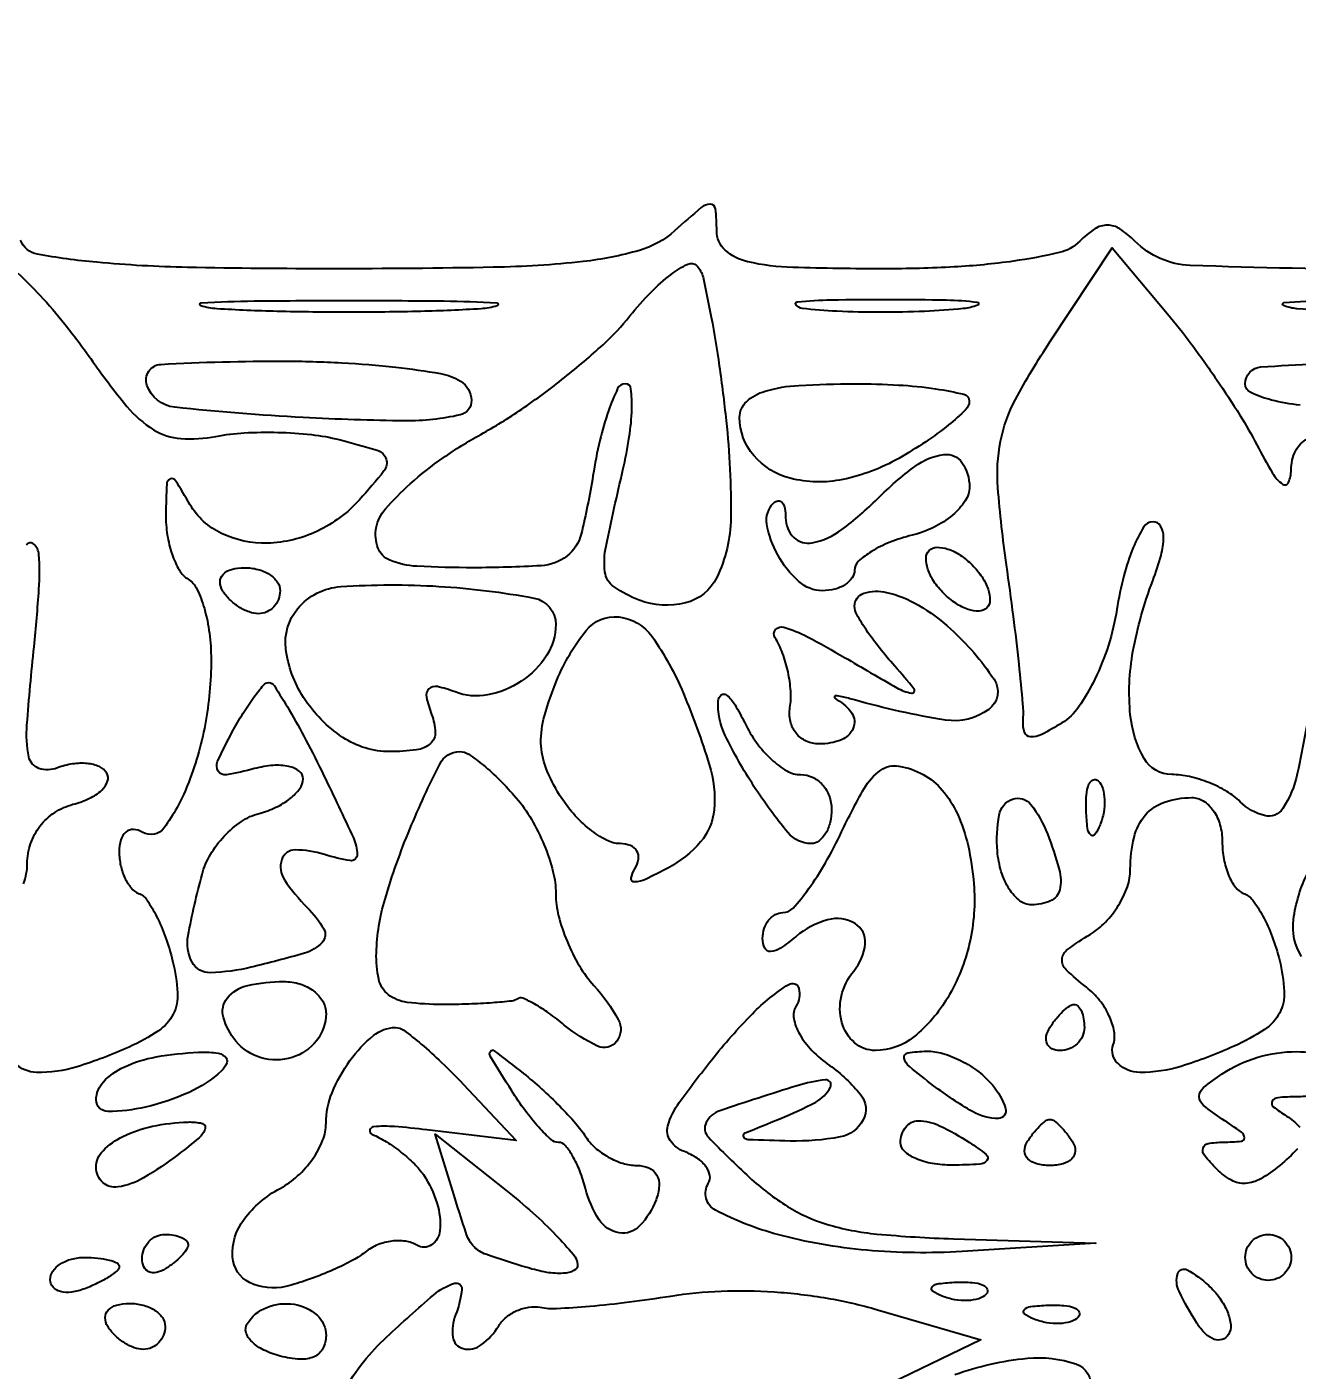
# Model space of a CAD drawing. Header units: inches. Extents: x -279 to 561, y -345 to 342.
# Drawn here: x -207.4597 to -207.0547, y -299.5377 to -299.1096 of the extents above; entities that cross this region are included whole.
import ezdxf

# ---------------------------------------------------------------- set-up
doc = ezdxf.new("R2010")
doc.units = ezdxf.units.IN
doc.header["$LTSCALE"] = 0.5
doc.header["$MEASUREMENT"] = 0
doc.layers.add('S-DIM', color=7, linetype='Continuous')
doc.styles.get("Standard").update_dxf_attribs({"font": 'arial.ttf'})
doc.dimstyles.get("Standard").update_dxf_attribs({"dimtxt": 0.18, "dimasz": 0.18, "dimexe": 0.18, "dimexo": 0.0625, "dimgap": 0.09, "dimtad": 0, "dimtih": 1, "dimtoh": 1, "dimzin": 0, "dimdsep": 46, "dimtxsty": 'Standard', "dimcen": 0.09, "dimadec": 0, "dimazin": 0, "dimtfac": 1, "dimtofl": 0, "dimtmove": 0, "dimatfit": 3, "dimfxl": 1, "dimtolj": 1, "dimtzin": 0, "dimarcsym": 0})

# ---------------------------------------------------------------- blocks, each defined once
blk = doc.blocks.new('*D1071')
at = {"color": 0, "linetype": 'ByBlock', "lineweight": -2, "transparency": 16777216}
for p, q in [((558.65223, 342.27878), (558.65223, 342.47294)), ((560.65223, 342.27878), (560.65223, 342.47294)), ((558.83223, 342.29294), (559.17223, 342.29294)), ((560.47223, 342.29294), (560.13223, 342.29294))]:
    blk.add_line(p, q, dxfattribs=at)
at = {"color": 0, "linetype": 'ByBlock', "transparency": 16777216}
for points in [[(558.83223, 342.32294), (558.83223, 342.26294), (558.65223, 342.29294)], [(560.47223, 342.32294), (560.47223, 342.26294), (560.65223, 342.29294)]]:
    blk.add_solid(points, dxfattribs=at)
at = {"layer": 'Defpoints', "color": 0, "linetype": 'ByBlock', "transparency": 16777216}
for p in [(560.65223, 342.29294), (558.65223, 342.21628), (560.65223, 342.21628)]:
    blk.add_point(p, dxfattribs=at)
at = {"layer": 'Defpoints', "color": 0, "ltscale": 0.5, "transparency": 16777216}
for p in [(-209.5, -305.36), (-209.5, -305.81), (-209.5, -305.81)]:
    blk.add_point(p, dxfattribs=at)
at = {"layer": 'S-DIM', "color": 0, "lineweight": -2, "ltscale": 0.5, "transparency": 16777216}
for p, q in [((-209.5, -305.18), (-209.5, -305)), ((-209.5625, -305.36), (-209.68, -305.36)), ((-209.5625, -305.81), (-209.68, -305.81)), ((-209.5, -305.99), (-209.5, -306.17))]:
    blk.add_line(p, q, dxfattribs=at)
at = {"layer": 'S-DIM', "color": 0, "ltscale": 0.5, "transparency": 16777216}
for points in [[(-209.53, -305.18), (-209.47, -305.18), (-209.5, -305.36)], [(-209.53, -305.99), (-209.47, -305.99), (-209.5, -305.81)]]:
    blk.add_solid(points, dxfattribs=at)
at = {"color": 0, "linetype": 'ByBlock', "transparency": 16777216, "insert": (559.65223, 342.29294), "char_height": 0.18, "attachment_point": 5}
blk.add_mtext('\\A1;2.0000', dxfattribs=at)
at = {"layer": 'S-DIM', "color": 0, "ltscale": 0.5, "transparency": 16777216, "insert": (-209.5, -305.585), "char_height": 0.18, "attachment_point": 5}
blk.add_mtext('\\A1;0.45', dxfattribs=at)

msp = doc.modelspace()

# ---------------------------------------------------------------- linework, layer by layer
for points in [[(-205.72684, -301.74723, -0.00001), (-206.54741, -301.74907, -0.000412), (-207.55736, -301.75049, -0.000144), (-209.00903, -301.75091), (-212.29486, -301.75091)], [(-212.24724, -301.73259), (-208.98522, -301.73443, -0.000146), (-207.54475, -301.73566, -0.000415), (-206.54191, -301.73765, -0.00001), (-205.72683, -301.73995, -0.41338)], [(-207.02372, -299.1869, -0.009181), (-207.08878, -299.18562, -0.189036), (-207.1064, -299.17792, 0.049631), (-207.11119, -299.17401, 0.147822), (-207.1152, -299.17279, 0.147822), (-207.1192, -299.17401, 0.049631), (-207.12399, -299.17792, -0.140155), (-207.13053, -299.18155, -0.022042), (-207.14515, -299.18428, -0.02163), (-207.16402, -299.18612, -0.013437), (-207.18626, -299.18671, -0.007263), (-207.21544, -299.18629, -0.048511), (-207.22983, -299.18447, -0.12876), (-207.23701, -299.18074, -0.212001), (-207.23974, -299.17459, 0.025779), (-207.2401, -299.16763, 0.38433), (-207.24177, -299.16613, 0.177905), (-207.24473, -299.16722, 0.007828), (-207.25314, -299.17459, -0.11443), (-207.2644, -299.18085, -0.042358), (-207.28231, -299.1844, -0.023056), (-207.31099, -299.18624, -0.004572), (-207.36242, -299.18671, -0.004903), (-207.4084, -299.18626, -0.018103), (-207.43739, -299.18464, -0.021665), (-207.4563, -299.18207, -0.266206), (-207.46167, -299.17756, 0.062037)], [(-207.04962, -299.32113, -0.010841), (-207.05465, -299.34763, -0.092856), (-207.05928, -299.35872, -0.32131), (-207.0651, -299.36097, -0.133956), (-207.07283, -299.35656, 0.062923), (-207.07711, -299.35324, 0.039126), (-207.08282, -299.35044, 0.038763), (-207.089, -299.34853, 0.055717), (-207.09468, -299.34789, -0.270185), (-207.10347, -299.34277, -0.104829), (-207.10787, -299.32884, -0.069872), (-207.10702, -299.30863, -0.04547), (-207.10072, -299.2861, 0.023433), (-207.09809, -299.27805, 0.066347), (-207.09728, -299.2722, 0.133945), (-207.09822, -299.26869, 0.266769), (-207.10064, -299.2673, 0.262714), (-207.10365, -299.269, 0.038103), (-207.10694, -299.27553, 0.034962), (-207.10994, -299.28457, 0.023122), (-207.11217, -299.2953, -0.03682), (-207.11485, -299.30661, -0.036356), (-207.11916, -299.31746, -0.038731), (-207.12436, -299.32636, -0.101992), (-207.12968, -299.33143, -0.020388), (-207.13609, -299.33508, -0.130471), (-207.1397, -299.33588, -0.306876), (-207.14159, -299.33448, -0.103378), (-207.14206, -299.33091, 0.040869), (-207.1421, -299.32548, 0.004198), (-207.14335, -299.3127, 0.005212), (-207.14512, -299.29747, 0.00414), (-207.14735, -299.28107, -0.016077), (-207.15009, -299.25644, -0.067937), (-207.14925, -299.24165, -0.07547), (-207.14451, -299.22839, -0.022688), (-207.13348, -299.20997), (-207.11369, -299.18005), (-207.09604, -299.20103, -0.015172), (-207.08849, -299.21057, -0.010054), (-207.08039, -299.22196, -0.010123), (-207.07295, -299.23334, -0.019345), (-207.06753, -299.24282, 0.013154), (-207.06255, -299.25179, 0.101485), (-207.05935, -299.25533, 0.484618), (-207.05744, -299.2548, 0.099096), (-207.05663, -299.25082, -0.114213), (-207.05522, -299.2448, -0.156996), (-207.05137, -299.24084, -0.096752)], [(-207.46251, -299.18815, -0.017682), (-207.45549, -299.19512, -0.020745), (-207.4475, -299.20437, -0.01482), (-207.43931, -299.21533, 0.018813), (-207.42775, -299.23056, 0.082319), (-207.41927, -299.23798, 0.121663), (-207.41062, -299.24078, 0.065415), (-207.39936, -299.24011, -0.033626), (-207.39034, -299.23899, -0.020609), (-207.37962, -299.23883, -0.020625), (-207.36895, -299.23955, -0.034255), (-207.36007, -299.24115, -0.013824), (-207.34796, -299.24454, -0.240659), (-207.34512, -299.24732, -0.255083), (-207.3458, -299.25114, -0.015368), (-207.35361, -299.26032, -0.098128), (-207.36703, -299.2703, -0.104501), (-207.38294, -299.27413, -0.117745), (-207.39758, -299.27105, -0.151658), (-207.40766, -299.26181, 0.008783), (-207.41226, -299.25423, 0.366721), (-207.41395, -299.25369, 0.290703), (-207.41508, -299.25533, 0.006894), (-207.41535, -299.26504, 0.042166), (-207.41489, -299.27152, 0.044449), (-207.41335, -299.27771, 0.048796), (-207.41104, -299.28275, 0.123072), (-207.40825, -299.28562, -0.144643), (-207.40542, -299.28877, -0.040991), (-207.40307, -299.29501, -0.037628), (-207.40146, -299.30282, -0.032091), (-207.40092, -299.31122, -0.046093), (-207.40283, -299.3319, -0.048968), (-207.4085, -299.35145, -0.062341), (-207.41589, -299.36484, -0.39229), (-207.42288, -299.36622, 0.128669), (-207.42567, -299.36536, 0.189479), (-207.42807, -299.36619, 0.14613), (-207.42968, -299.36869, 0.070883), (-207.43022, -299.37249, 0.053151), (-207.42976, -299.37681, 0.056238), (-207.42841, -299.38084, 0.062858), (-207.4264, -299.38402, 0.127423), (-207.42403, -299.38574, -0.150199), (-207.42134, -299.38789, -0.032775), (-207.41829, -299.39306, -0.031359), (-207.41542, -299.39976, -0.025618), (-207.41318, -299.40722, -0.043815), (-207.41162, -299.41741, -0.133824), (-207.413, -299.42421, -0.12968), (-207.41768, -299.42949, -0.040043), (-207.42705, -299.4347, -0.032741), (-207.44363, -299.44098, -0.079069), (-207.45658, -299.44278, -0.187715), (-207.46343, -299.43996, -0.294512)], [(-207.05373, -299.23014, -0.038792), (-207.0629, -299.22852, -0.045777), (-207.06943, -299.22618, -0.29169), (-207.07124, -299.22335, -0.394209), (-207.06625, -299.218, -0.010416), (-207.03098, -299.21631, -0.019282)], [(-207.4607, -299.38265, 0.090855), (-207.45953, -299.37625, -0.082174), (-207.45849, -299.36994, -0.082442), (-207.45547, -299.36432, -0.082487), (-207.45079, -299.35997, -0.082394), (-207.44496, -299.35736, 0.044796), (-207.43965, -299.35545, 0.078506), (-207.43579, -299.35286, 0.120306), (-207.43393, -299.35003, 0.228144), (-207.43421, -299.34738, 0.154156), (-207.43655, -299.34536, 0.076073), (-207.4404, -299.34436, 0.064153), (-207.44509, -299.34449, 0.053013), (-207.44993, -299.34577, -0.174649), (-207.45579, -299.3459, -0.270096), (-207.45904, -299.34218, -0.066983), (-207.45962, -299.33198, -0.006423), (-207.45737, -299.30713, 0.008424), (-207.45579, -299.2888, 0.035805), (-207.45582, -299.2778, 0.1901), (-207.45743, -299.27446, 0.46843), (-207.45977, -299.27477, 0.049419)], [(-207.05332, -299.40586, -0.172563), (-207.05586, -299.39407, -0.08377), (-207.05129, -299.37914, -0.080586)], [(-207.05461, -299.46718, -0.029189), (-207.06021, -299.47241, -0.040625), (-207.0663, -299.47668, -0.118427), (-207.07118, -299.47816, -0.142389), (-207.07564, -299.47714, -0.069724), (-207.08034, -299.47359, -0.026964), (-207.08416, -299.46933, -0.234635), (-207.0847, -299.46692, -0.29859), (-207.08309, -299.46543, -0.038842), (-207.0782, -299.465, 0.017896), (-207.07248, -299.46473, 0.40482), (-207.07149, -299.4636, 0.229629), (-207.07244, -299.46186, 0.009268), (-207.07856, -299.45767, -0.02521), (-207.08453, -299.45331, -0.226004), (-207.08589, -299.45046, -0.226004), (-207.08453, -299.44761, -0.02521), (-207.07856, -299.44325, -0.072775), (-207.06726, -299.43798, -0.071936), (-207.05488, -299.43616, -0.097741), (-207.04539, -299.438, -0.304995)], [(-207.04985, -299.44999, -0.055145), (-207.05475, -299.45057, 0.017705), (-207.06088, -299.45084, 0.254304), (-207.06264, -299.45199, 0.363269), (-207.06229, -299.45371, 0.026719), (-207.05807, -299.45671, -0.064071), (-207.05386, -299.46021, -0.224988)], [(-207.35859, -299.54418, -0.035837), (-207.35232, -299.53503, -0.037713), (-207.3449, -299.52704, -0.008589), (-207.33005, -299.51374, -0.101587), (-207.32334, -299.50998, -0.544805), (-207.32098, -299.51193, -0.06256), (-207.32298, -299.52006, 0.123073), (-207.32384, -299.52711, 0.309447), (-207.32058, -299.5308, 0.227043), (-207.31478, -299.52962, 0.093058), (-207.30922, -299.52353, -0.083996), (-207.3068, -299.52078, -0.066099), (-207.30341, -299.5187, -0.066266), (-207.29961, -299.51758, -0.08544), (-207.29597, -299.51764, 0.059925), (-207.2908, -299.51799, 0.008582), (-207.28021, -299.51726, 0.009648), (-207.26765, -299.51593, 0.008102), (-207.25439, -299.51405, -0.029982), (-207.23836, -299.51249, -0.025858), (-207.22144, -299.51273, -0.025707), (-207.20452, -299.51473, -0.028615), (-207.1885, -299.51842), (-207.15557, -299.52801), (-207.19044, -299.54489, -0.023107)], [(-207.16384, -299.5391, -0.06186), (-207.14069, -299.53388, -0.107439), (-207.12524, -299.53568, -0.375143), (-207.12063, -299.54368, 0.13594)]]:
    msp.add_lwpolyline(points, format="xyb")
for points in [[(-207.23673, -299.23507, -0.029585), (-207.23525, -299.26614, -0.110383), (-207.23971, -299.28507, -0.22228), (-207.2497, -299.29319, -0.153964), (-207.26446, -299.29229, -0.05944), (-207.27244, -299.28808, -0.21378), (-207.27536, -299.28327, -0.083371), (-207.27502, -299.27507, -0.004983), (-207.26964, -299.25082, 0.018309), (-207.2676, -299.24028, 0.03182), (-207.26679, -299.23142, 0.035837), (-207.26707, -299.22496, 0.380754), (-207.26888, -299.22335, 0.290128), (-207.27133, -299.2249, 0.025798), (-207.27423, -299.23195, 0.027346), (-207.27698, -299.24142, 0.017552), (-207.27919, -299.25265, -0.020012), (-207.28293, -299.27124, -0.170783), (-207.2875, -299.27826, -0.150493), (-207.29572, -299.28133, -0.014527), (-207.31729, -299.28196, -0.012609), (-207.33529, -299.2815, -0.085049), (-207.34396, -299.27956, -0.210458), (-207.34774, -299.27563, -0.136211), (-207.34826, -299.26923, -0.132109), (-207.34534, -299.26322, -0.031572), (-207.33746, -299.25525, -0.03028), (-207.32694, -299.24694, -0.025937), (-207.31494, -299.23948, 0.024023), (-207.30191, -299.23145, 0.017675), (-207.28825, -299.22138, 0.017944), (-207.27598, -299.2109, 0.037563), (-207.2674, -299.20175, -0.023164), (-207.26068, -299.19415, -0.038584), (-207.25428, -299.1885, -0.046944), (-207.24897, -299.18523, -0.323068), (-207.24613, -299.18571, -0.14047), (-207.2441, -299.18941, -0.00819), (-207.24147, -299.20214, -0.011896), (-207.2389, -299.21761, -0.00844)], [(-207.31484, -299.19945, -0.009864), (-207.33401, -299.20028, -0.005804), (-207.35696, -299.20055, -0.005804), (-207.37991, -299.20028, -0.009864), (-207.39909, -299.19945, -0.061613), (-207.4042, -299.19849, -0.829596), (-207.40409, -299.19759, -0.013058), (-207.38717, -299.19697, -0.002611), (-207.35696, -299.19681, -0.002611), (-207.32675, -299.19697, -0.013058), (-207.30983, -299.19759, -0.829596), (-207.30972, -299.19849, -0.061613)], [(-207.16115, -299.19939, -0.015806), (-207.17345, -299.20028, -0.010474), (-207.18761, -299.20056, -0.010546), (-207.20139, -299.20025, -0.02012), (-207.21243, -299.19933, -0.180442), (-207.21445, -299.19827, -0.613017), (-207.21407, -299.19727, -0.021409), (-207.20322, -299.1966, -0.004873), (-207.1848, -299.19644, -0.004587), (-207.16644, -299.19663, -0.026082), (-207.15669, -299.19733, -0.78507), (-207.15658, -299.19832, -0.062969)], [(-206.98515, -299.19943, -0.012378), (-207.001, -299.20028, -0.007295), (-207.01995, -299.20056, -0.007295), (-207.03891, -299.20028, -0.012378), (-207.05475, -299.19943, -0.075495), (-207.05903, -299.19843, -0.793398), (-207.05889, -299.19749, -0.016391), (-207.04491, -299.19685, -0.003282), (-207.01995, -299.19668, -0.003282), (-206.995, -299.19685, -0.016391), (-206.98102, -299.19749, -0.793398), (-206.98088, -299.19843, -0.075495)], [(-207.32138, -299.22254, -0.248969), (-207.31793, -299.2286, -0.357731), (-207.32152, -299.23326, -0.059329), (-207.33902, -299.23516, -0.010927), (-207.37153, -299.23411, -0.012833), (-207.41253, -299.23083, -0.291283), (-207.42138, -299.22378, -0.497705), (-207.41692, -299.21716, -0.014384), (-207.37772, -299.21613, -0.012419), (-207.35923, -299.21664, -0.015303), (-207.34203, -299.21806, -0.013738), (-207.3278, -299.22008, -0.09946)], [(-207.1592, -299.22884, -0.200911), (-207.16041, -299.23167, -0.021822), (-207.16583, -299.23648, -0.024022), (-207.17311, -299.24183, -0.017129), (-207.18172, -299.24713, -0.078496), (-207.19955, -299.25385, -0.11449), (-207.21628, -299.25345, -0.153401), (-207.22792, -299.24621, -0.179399), (-207.23242, -299.23408, -0.208597), (-207.23023, -299.22906, -0.116324), (-207.22433, -299.22571, -0.056982), (-207.21358, -299.22386, -0.014327), (-207.19578, -299.22335, -0.014095), (-207.18174, -299.22374, -0.023179), (-207.16993, -299.22496, -0.019562), (-207.1609, -299.22668, -0.351463)], [(-207.15915, -299.25617, -0.147328), (-207.16051, -299.26067, -0.071387), (-207.16453, -299.26519, -0.061291), (-207.17046, -299.26906, -0.052514), (-207.17747, -299.27162, 0.031538), (-207.18448, -299.27386, 0.043524), (-207.1904, -299.27679, 0.050787), (-207.19455, -299.27992, 0.208396), (-207.19578, -299.28275, -0.153941), (-207.19657, -299.28524, -0.097932), (-207.19878, -299.28736, -0.080447), (-207.20209, -299.2888, -0.062143), (-207.20599, -299.28928, -0.186178), (-207.21352, -299.28638, -0.081333), (-207.22029, -299.27787, -0.085935), (-207.22374, -299.26807, -0.242703), (-207.2216, -299.26137, -0.167382), (-207.22015, -299.26066, -0.257891), (-207.21889, -299.26117, -0.12791), (-207.21803, -299.26306, -0.043621), (-207.21776, -299.26608, 0.201195), (-207.21516, -299.27229, 0.250558), (-207.20925, -299.27402, 0.108616), (-207.19986, -299.26981, 0.036826), (-207.18846, -299.25998, -0.035917), (-207.17655, -299.24966, -0.128894), (-207.1673, -299.24591, -0.281451), (-207.16154, -299.24848, -0.151755)], [(-207.1532, -299.28882, -0.08306), (-207.15264, -299.29236, -0.196386), (-207.15366, -299.29478, -0.196386), (-207.15607, -299.29579, -0.08306), (-207.15961, -299.29523, -0.068635), (-207.16353, -299.2933, -0.04742), (-207.16734, -299.29015, -0.04742), (-207.1705, -299.28633, -0.068635), (-207.17243, -299.28241, -0.08306), (-207.17299, -299.27888, -0.196386), (-207.17197, -299.27646, -0.196386), (-207.16956, -299.27545, -0.08306), (-207.16602, -299.276, -0.068635), (-207.16211, -299.27794, -0.04742), (-207.15829, -299.28109, -0.04742), (-207.15514, -299.28491, -0.068635)], [(-207.37894, -299.28928, -0.092995), (-207.37947, -299.29208, -0.096318), (-207.38097, -299.29446, -0.099231), (-207.3832, -299.29605, -0.105429), (-207.38583, -299.29661, -0.089642), (-207.38881, -299.29607, -0.053229), (-207.39203, -299.29446, -0.051032), (-207.39501, -299.29208, -0.06081), (-207.39726, -299.28928, -0.139169), (-207.39805, -299.2865, -0.191142), (-207.3971, -299.28411, -0.138808), (-207.3944, -299.28249, -0.066118), (-207.39036, -299.28196, -0.062283), (-207.386, -299.2825, -0.080552), (-207.3823, -299.28411, -0.097988), (-207.37982, -299.28649, -0.153634)], [(-207.29103, -299.30008, -0.144522), (-207.29392, -299.30988, -0.102177), (-207.30202, -299.3181, -0.101218), (-207.31278, -299.3225, -0.138959), (-207.32315, -299.32156, 0.036317), (-207.32879, -299.31985, 0.25218), (-207.33147, -299.32061, 0.260087), (-207.33227, -299.32323, 0.03814), (-207.33062, -299.32876, -0.080733), (-207.32945, -299.33438, -0.226304), (-207.33098, -299.33799, -0.149884), (-207.33542, -299.34001, -0.032423), (-207.34395, -299.34057, -0.14812), (-207.35893, -299.33603, -0.102712), (-207.37143, -299.32334, -0.113093), (-207.37708, -299.30777, -0.206685), (-207.37335, -299.29503, -0.205708), (-207.35957, -299.28798, -0.032029), (-207.32828, -299.2879, -0.030636), (-207.29806, -299.29162, -0.361339)], [(-207.16522, -299.30141, -0.061705), (-207.15133, -299.3175, -0.399609), (-207.153, -299.32712, -0.202119), (-207.16684, -299.3305, -0.029371), (-207.19578, -299.32411, 0.010501), (-207.19973, -299.32307, 0.056661), (-207.20193, -299.32281, 0.605324), (-207.20217, -299.32325, 0.116095), (-207.20128, -299.32406, -0.119323), (-207.19666, -299.32834, -0.248398), (-207.19619, -299.33309, -0.206729), (-207.19999, -299.33682, -0.092088), (-207.20703, -299.33812, -0.106868), (-207.21117, -299.33723, -0.117287), (-207.21441, -299.33472, -0.114024), (-207.21623, -299.33095, -0.096888), (-207.21637, -299.32652, 0.058125), (-207.21613, -299.3213, 0.035535), (-207.21699, -299.31519, 0.03525), (-207.21874, -299.30917, 0.051684), (-207.22116, -299.30423, -0.332593), (-207.22095, -299.3017, -0.288327), (-207.21835, -299.30094, -0.051667), (-207.21083, -299.30394, -0.012201), (-207.199, -299.31053, 0.003011), (-207.18228, -299.32025, 0.087173), (-207.17763, -299.32193, 0.686344), (-207.17684, -299.32061, 0.01788), (-207.18296, -299.31332, -0.015874), (-207.18787, -299.30752, -0.020027), (-207.19202, -299.30185, -0.018518), (-207.19507, -299.29691, -0.129849), (-207.19578, -299.2942, -0.325739), (-207.1928, -299.2901, -0.136539), (-207.18558, -299.28981, -0.075821), (-207.17539, -299.29392, -0.050357)], [(-207.25036, -299.32201, -0.023423), (-207.2421, -299.3447, -0.097884), (-207.24056, -299.35908, -0.156518), (-207.24487, -299.36931, -0.092809), (-207.25528, -299.37767, -0.012512), (-207.26245, -299.38128, -0.104615), (-207.26596, -299.38211, -0.474034), (-207.26698, -299.38093, -0.094818), (-207.26584, -299.37793, 0.097196), (-207.26468, -299.37486, 0.174801), (-207.26516, -299.37224, 0.170783), (-207.26721, -299.37049, 0.092258), (-207.27052, -299.36987, -0.121926), (-207.2749, -299.36878, -0.047415), (-207.28017, -299.36533, -0.043319), (-207.28542, -299.36033, -0.041162), (-207.28982, -299.35442, -0.047767), (-207.29419, -299.34566, -0.086082), (-207.29575, -299.33782, -0.07508), (-207.29465, -299.32919, -0.029204), (-207.2907, -299.31779, -0.07059), (-207.28137, -299.302, -0.255484), (-207.27097, -299.29766, -0.216961), (-207.26034, -299.30391, -0.054075)], [(-207.36496, -299.34823, -0.003613), (-207.35557, -299.36803, -0.107618), (-207.35436, -299.37341, -0.461367), (-207.35655, -299.3753, -0.038985), (-207.36479, -299.37337, 0.075296), (-207.37414, -299.3719, 0.32689), (-207.37842, -299.37499, 0.229023), (-207.37754, -299.38139, 0.049687), (-207.37027, -299.39026, -0.061683), (-207.36501, -299.39701, -0.334785), (-207.36548, -299.40134, -0.135202), (-207.37116, -299.40481, -0.011137), (-207.3881, -299.40927, -0.050654), (-207.40115, -299.41104, -0.286339), (-207.40696, -299.40767, -0.170431), (-207.40825, -299.39918, -0.018792), (-207.40381, -299.37971, -0.068286), (-207.40115, -299.37339, -0.054436), (-207.39671, -299.36747, -0.055857), (-207.39125, -299.36281, -0.085073), (-207.38559, -299.36024, 0.046185), (-207.38024, -299.3583, 0.05646), (-207.37572, -299.35551, 0.066654), (-207.37263, -299.35234, 0.161017), (-207.37161, -299.34926, 0.234768), (-207.37284, -299.3468, 0.11041), (-207.37616, -299.34528, 0.073365), (-207.38117, -299.34497, 0.042879), (-207.3871, -299.34599, -0.018561), (-207.39604, -299.34797, -0.311513), (-207.39866, -299.34679, -0.250585), (-207.39883, -299.34362, -0.01342), (-207.39417, -299.33431, -0.014925), (-207.39071, -299.32829, -0.02164), (-207.38727, -299.32321, -0.01821), (-207.3842, -299.31936, -0.218462), (-207.38252, -299.31859, -0.257433), (-207.38076, -299.31956, -0.007058), (-207.37603, -299.32729, -0.012887), (-207.37069, -299.33687, -0.008275)], [(-207.21298, -299.34789, -0.110565), (-207.20922, -299.34874, -0.099968), (-207.20601, -299.35112, -0.094863), (-207.20386, -299.35469, -0.088595), (-207.20311, -299.35888, -0.057068), (-207.20359, -299.36308, -0.076399), (-207.20502, -299.36664, -0.095434), (-207.20712, -299.36903, -0.16579), (-207.20959, -299.36987, -0.223926), (-207.21703, -299.36637, -0.028103), (-207.22785, -299.35163, -0.031525), (-207.23701, -299.33541, -0.126621), (-207.23925, -299.32434, -0.221148), (-207.23826, -299.32249, -0.349371), (-207.23656, -299.32253, -0.083987), (-207.2339, -299.32565, -0.022356), (-207.2308, -299.33141, 0.044877), (-207.22703, -299.33771, 0.048928), (-207.22229, -299.34305, 0.054691), (-207.21733, -299.34672, 0.132755)], [(-207.30364, -299.3553, -0.045347), (-207.29881, -299.3621, -0.03383), (-207.29473, -299.37036, -0.034572), (-207.29193, -299.37873, -0.063417), (-207.29103, -299.38586, 0.062323), (-207.29015, -299.3929, 0.036262), (-207.28745, -299.40099, 0.0357), (-207.28352, -299.40882, 0.049759), (-207.27886, -299.41513, -0.057282), (-207.27114, -299.42591, -0.296122), (-207.27162, -299.43288, -0.354461), (-207.27772, -299.43441, -0.064102), (-207.28831, -299.42769, 0.017781), (-207.29321, -299.42392, 0.026945), (-207.29774, -299.42103, 0.025207), (-207.3015, -299.41915, 0.265574), (-207.30314, -299.41932, -0.130479), (-207.30503, -299.42005, -0.00758), (-207.31126, -299.42062, -0.01109), (-207.31877, -299.42102, -0.007905), (-207.3272, -299.42115, -0.030575), (-207.33843, -299.42047, -0.136467), (-207.34446, -299.41796, -0.176468), (-207.34748, -299.41311, -0.059367), (-207.34823, -299.40467, -0.064914), (-207.34548, -299.38758, -0.026111), (-207.33755, -299.36524, -0.018443), (-207.32803, -299.34452, -0.283086), (-207.32162, -299.34057, -0.14892), (-207.3188, -299.34142, -0.02387), (-207.31413, -299.34489, -0.024608), (-207.30887, -299.34966, -0.019375)], [(-207.15776, -299.38271, -0.077288), (-207.15911, -299.40149, -0.077131), (-207.1661, -299.41899, -0.0893), (-207.17686, -299.43146, -0.171833), (-207.18915, -299.43581, -0.18058), (-207.19578, -299.43333, -0.148468), (-207.19983, -299.42689, -0.125355), (-207.19998, -299.41836, -0.11564), (-207.19606, -299.4105, 0.147749), (-207.19239, -299.40181, 0.291579), (-207.1956, -299.39537, 0.206534), (-207.20438, -299.39418, 0.105377), (-207.21442, -299.39944, -0.02429), (-207.21942, -299.4032, -0.134943), (-207.22257, -299.40427, -0.307117), (-207.2244, -299.40318, -0.109928), (-207.22509, -299.40007, -0.07742), (-207.2246, -299.39693, -0.090038), (-207.22318, -299.39427, -0.100776), (-207.22107, -299.39248, -0.125859), (-207.2186, -299.39185, 0.212598), (-207.21539, -299.39042, 0.026053), (-207.21043, -299.3843, 0.02717), (-207.20506, -299.37599, 0.019245), (-207.19991, -299.36615, -0.017968), (-207.19275, -299.35235, -0.111298), (-207.18742, -299.34647, -0.198487), (-207.18165, -299.34518, -0.080205), (-207.17387, -299.34786, -0.097023), (-207.16781, -299.35281, -0.064978), (-207.16301, -299.36042, -0.053774), (-207.15962, -299.37046, -0.033886)], [(-207.11752, -299.36392, -0.054073), (-207.11914, -299.36697, -0.470617), (-207.12048, -299.3671, -0.168741), (-207.12151, -299.36496, -0.018894), (-207.12194, -299.35949, -0.028489), (-207.12186, -299.35439, -0.077125), (-207.12105, -299.35088, -0.208169), (-207.1197, -299.34954, -0.296942), (-207.1181, -299.34988, -0.126455), (-207.11668, -299.35227, -0.060344), (-207.1161, -299.35583, -0.05415), (-207.11637, -299.35991, -0.051402)], [(-207.1343, -299.36681, -0.023511), (-207.13056, -299.37811, -0.123631), (-207.13038, -299.3846, -0.237935), (-207.13327, -299.38813, -0.104574), (-207.13934, -299.38941, -0.167797), (-207.14307, -299.38812, -0.084669), (-207.14646, -299.38439, -0.068693), (-207.149, -299.37885, -0.052804), (-207.15025, -299.37231, -0.064327), (-207.14972, -299.36077, -0.272477), (-207.1454, -299.35571, -0.320368), (-207.1396, -299.35743, -0.074282)], [(-207.07856, -299.36926, 0.045113), (-207.07806, -299.37481, 0.052579), (-207.07657, -299.3799, 0.060468), (-207.07438, -299.3838, 0.149411), (-207.07178, -299.38574, -0.147108), (-207.06886, -299.38791, -0.036638), (-207.06562, -299.39298, -0.034276), (-207.06262, -299.39959, -0.02863), (-207.06034, -299.40695, -0.045849), (-207.05881, -299.41703, -0.136872), (-207.06026, -299.42379, -0.127764), (-207.06509, -299.42909, -0.03767), (-207.0748, -299.43443, -0.031799), (-207.09171, -299.44087, -0.078181), (-207.10483, -299.44278, -0.186228), (-207.1118, -299.44, -0.295025), (-207.11333, -299.43398, 0.124619), (-207.11301, -299.4298, 0.066482), (-207.11457, -299.42482, 0.059705), (-207.11766, -299.41984, 0.057195), (-207.12188, -299.41565, -0.023895), (-207.12832, -299.41007, -0.223212), (-207.12961, -299.40673, -0.220293), (-207.12787, -299.40358, -0.023271), (-207.12069, -299.39881, 0.066573), (-207.11579, -299.3949, 0.052926), (-207.11164, -299.38954, 0.054356), (-207.10881, -299.38362, 0.084249), (-207.10787, -299.37805, -0.057868), (-207.10669, -299.36789, -0.119687), (-207.10309, -299.3608, -0.13435), (-207.09698, -299.35665, -0.082411), (-207.08833, -299.35522, -0.142337), (-207.08461, -299.3563, -0.09969), (-207.08143, -299.35934, -0.084443), (-207.0793, -299.36389, -0.067811)], [(-207.36429, -299.42403, -0.168436), (-207.36729, -299.43268, -0.152371), (-207.37511, -299.43804, -0.145152), (-207.38491, -299.43814, -0.151129), (-207.39299, -299.43287, -0.104397), (-207.397, -299.42526, -0.242809), (-207.39576, -299.41912, -0.17113), (-207.38925, -299.41508, -0.054225), (-207.37772, -299.41383, -0.074383), (-207.37259, -299.4146, -0.088423), (-207.36823, -299.41683, -0.100649), (-207.36532, -299.42014, -0.130685)], [(-207.21446, -299.42174, 0.188122), (-207.21517, -299.42558, 0.08168), (-207.21334, -299.43053, 0.064318), (-207.20938, -299.4358, 0.046695), (-207.20378, -299.44056, -0.072733), (-207.19379, -299.44998, -0.295872), (-207.19304, -299.45791, -0.230182), (-207.20041, -299.46336, -0.052068), (-207.21636, -299.46465, -0.002442), (-207.22974, -299.46427, -0.284828), (-207.23113, -299.46334, -0.423599), (-207.23064, -299.46208, -0.003358), (-207.21959, -299.45756, 0.027002), (-207.20818, -299.45224, 0.151065), (-207.20349, -299.44751, 0.596849), (-207.20507, -299.44518, 0.050568), (-207.2141, -299.44703, 0.005215), (-207.23871, -299.455, 0.194144), (-207.24309, -299.45874, 0.323558), (-207.2424, -299.46345, 0.012945), (-207.22931, -299.47623, 0.047595), (-207.21714, -299.48552, 0.066306), (-207.20468, -299.49116, 0.049757), (-207.18864, -299.49429, 0.015745), (-207.16427, -299.4958), (-207.11886, -299.49719), (-207.16151, -299.49985, -0.037546), (-207.19191, -299.49946, -0.043546), (-207.22039, -299.49443, -0.056145), (-207.24009, -299.48669, -0.434067), (-207.24241, -299.47816, 0.185607), (-207.24193, -299.4756, 0.116588), (-207.24316, -299.47278, 0.08528), (-207.246, -299.47011, 0.054888), (-207.25003, -299.46803, -0.147349), (-207.25453, -299.46454, -0.231), (-207.25532, -299.4598, -0.084457), (-207.25168, -299.45239, -0.011892), (-207.24133, -299.43878, -0.025595), (-207.22832, -299.42408, -0.057535), (-207.21676, -299.41473, -0.514305), (-207.21355, -299.41603, -0.199941)], [(-207.12252, -299.42848, -0.105053), (-207.12312, -299.43128, -0.099167), (-207.1248, -299.43366, -0.09642), (-207.12732, -299.43525, -0.093332), (-207.13028, -299.43581, -0.108972), (-207.13288, -299.43523, -0.182303), (-207.13443, -299.43366, -0.161196), (-207.13466, -299.43128, -0.082592), (-207.13351, -299.42848, -0.029505), (-207.13154, -299.42568, -0.035638), (-207.12936, -299.42331, -0.038439), (-207.1273, -299.42164, -0.151918), (-207.12575, -299.42115, -0.210953), (-207.12452, -299.4217, -0.081139), (-207.12347, -299.42331, -0.061769), (-207.12276, -299.42568, -0.042167)], [(-207.32061, -299.4465), (-207.30369, -299.46451), (-207.33216, -299.46108, 0.010826), (-207.34245, -299.46007, 0.03912), (-207.34903, -299.46008, 0.317634), (-207.35029, -299.46112, 0.370033), (-207.34964, -299.46248, -0.036643), (-207.34503, -299.46492, -0.026607), (-207.34029, -299.46826, -0.027067), (-207.33611, -299.47193, -0.05176), (-207.33326, -299.47537, -0.070544), (-207.32894, -299.48437, -0.099704), (-207.32798, -299.4932, -0.222402), (-207.33064, -299.49776, -0.29804), (-207.3353, -299.49788, 0.103949), (-207.33889, -299.49659, 0.067681), (-207.3433, -299.49657, 0.063791), (-207.34784, -299.49777, 0.069358), (-207.35179, -299.50005, -0.0448), (-207.35633, -299.50299, -0.019036), (-207.36287, -299.50611, -0.018654), (-207.37015, -299.50894, -0.02324), (-207.37711, -299.51099, -0.175546), (-207.38865, -299.50974, -0.270628), (-207.39406, -299.50161, -0.1785), (-207.3904, -299.48956, -0.108278), (-207.37894, -299.47976, 0.061983), (-207.37334, -299.4758, 0.054411), (-207.36859, -299.47043, 0.05735), (-207.36537, -299.46452, 0.0966), (-207.36429, -299.45899, -0.097782), (-207.36237, -299.44926, -0.059669), (-207.35664, -299.43901, -0.062084), (-207.34918, -299.43104, -0.17539), (-207.34212, -299.42848, -0.161708), (-207.3395, -299.42935, -0.013994), (-207.33391, -299.43377, -0.017289), (-207.32743, -299.4396, -0.012552)], [(-207.39762, -299.44231, -0.082174), (-207.40788, -299.44914, -0.048978), (-207.4218, -299.45384, -0.055998), (-207.43386, -299.45524, -0.415381), (-207.43755, -299.45156, -0.191815), (-207.43525, -299.44579, -0.094535), (-207.42874, -299.4411, -0.065231), (-207.41842, -299.43784, -0.033689), (-207.40495, -299.43639, -0.033416), (-207.39944, -299.43653, -0.147774), (-207.39646, -299.43774, -0.321039), (-207.39591, -299.43973, -0.117425)], [(-207.2815, -299.46328, 0.070457), (-207.27849, -299.46678, 0.05185), (-207.27431, -299.46975, 0.052294), (-207.26966, -299.47176, 0.076172), (-207.26525, -299.47244, -0.101337), (-207.26136, -299.47324, -0.165141), (-207.25888, -299.47546, -0.146329), (-207.25809, -299.47897, -0.074484), (-207.25907, -299.48343, -0.098842), (-207.2643, -299.49171, -0.247807), (-207.27087, -299.49392, -0.213017), (-207.2772, -299.48976, -0.078699), (-207.28158, -299.47976, 0.028252), (-207.28339, -299.47415, 0.039773), (-207.28567, -299.46942, 0.045181), (-207.28805, -299.46606, 0.219012), (-207.29012, -299.46511, -0.185575), (-207.29253, -299.46418, -0.02485), (-207.29646, -299.46027, -0.025979), (-207.30082, -299.45494, -0.01915), (-207.30509, -299.44863, -0.002126), (-207.31192, -299.43757, -0.294376), (-207.31188, -299.43608, -0.431242), (-207.31069, -299.43589, -0.002776), (-207.30136, -299.44313, -0.017363), (-207.29557, -299.44801, -0.014412), (-207.28975, -299.45359, -0.014657), (-207.28472, -299.459, -0.037611)], [(-207.15183, -299.4468, -0.091534), (-207.14764, -299.45428, -0.509847), (-207.14988, -299.45745, -0.135549), (-207.15821, -299.45525, -0.030279), (-207.17057, -299.44703, -0.009873), (-207.17832, -299.44093, -0.171056), (-207.17996, -299.43822, -0.429216), (-207.17881, -299.43656, -0.033911), (-207.17287, -299.43604, -0.077508), (-207.16764, -299.43675, -0.045691), (-207.16177, -299.4391, -0.04444), (-207.1562, -299.44261, -0.057041)], [(-207.41148, -299.46901, -0.028375), (-207.42248, -299.47639, -0.095372), (-207.4306, -299.4793, -0.227743), (-207.43545, -299.47783, -0.21023), (-207.43755, -299.47305, -0.196917), (-207.43538, -299.46775, -0.083928), (-207.42905, -299.46318, -0.063895), (-207.4196, -299.45993, -0.042901), (-207.40825, -299.4586, -0.062804), (-207.40379, -299.45902, -0.438299), (-207.40282, -299.4607, -0.142779), (-207.40475, -299.46362, -0.013741)], [(-207.15915, -299.46511, -0.023197), (-207.15381, -299.46893, -0.409657), (-207.15357, -299.47084, -0.220444), (-207.1559, -299.47207, -0.011293), (-207.16465, -299.47233, -0.042523), (-207.17096, -299.47183, -0.062416), (-207.17629, -299.47025, -0.082215), (-207.1799, -299.46791, -0.210568), (-207.18113, -299.46511, -0.163584), (-207.17949, -299.46023, -0.234725), (-207.17547, -299.45823, -0.112355), (-207.16869, -299.45977, -0.031558)], [(-207.12618, -299.46511, -0.146489), (-207.12544, -299.46789, -0.191582), (-207.12647, -299.47029, -0.134005), (-207.1293, -299.4719, -0.063222), (-207.13351, -299.47244, -0.063222), (-207.13772, -299.4719, -0.134005), (-207.14055, -299.47029, -0.191582), (-207.14158, -299.46789, -0.146489), (-207.14084, -299.46511, -0.025622), (-207.1389, -299.46231, -0.032351), (-207.13682, -299.45994, -0.033983), (-207.13488, -299.45825, -0.163822), (-207.13351, -299.45779, -0.163822), (-207.13214, -299.45825, -0.033983), (-207.1302, -299.45994, -0.032351), (-207.12812, -299.46231, -0.025622)], [(-207.2841, -299.50407, -0.311815), (-207.28523, -299.50596, -0.093293), (-207.28866, -299.50681, -0.057865), (-207.29389, -299.5065, -0.031075), (-207.30018, -299.50499, -0.006977), (-207.3133, -299.50076, -0.119998), (-207.31709, -299.49836, -0.111756), (-207.31945, -299.49445, -0.005723), (-207.32399, -299.48029), (-207.32948, -299.46249), (-207.30699, -299.48029, -0.014378), (-207.29835, -299.48754, -0.019388), (-207.291, -299.49461, -0.016738), (-207.28542, -299.50081, -0.159251)], [(-207.40825, -299.49765, -0.151918), (-207.40873, -299.49919, -0.038439), (-207.4104, -299.50126, -0.035638), (-207.41277, -299.50344, -0.029505), (-207.41557, -299.50541, -0.082592), (-207.41837, -299.50655, -0.161196), (-207.42075, -299.50633, -0.182303), (-207.42233, -299.50478, -0.108972), (-207.4229, -299.50218, -0.093332), (-207.42234, -299.49921, -0.09642), (-207.42075, -299.4967, -0.099167), (-207.41837, -299.49501, -0.105053), (-207.41557, -299.49442, -0.042167), (-207.41277, -299.49465, -0.061769), (-207.4104, -299.49537, -0.081139), (-207.40879, -299.49641, -0.210953)], [(-207.05659, -299.50174, -0.099038), (-207.05714, -299.50454, -0.097945), (-207.05874, -299.50692, -0.097945), (-207.06112, -299.50851, -0.099038), (-207.06391, -299.50907, -0.099038), (-207.06671, -299.50851, -0.097945), (-207.06909, -299.50692, -0.097945), (-207.07068, -299.50454, -0.099038), (-207.07124, -299.50174, -0.099038), (-207.07068, -299.49895, -0.097945), (-207.06909, -299.49657, -0.097945), (-207.06671, -299.49498, -0.099038), (-207.06391, -299.49442, -0.099038), (-207.06112, -299.49498, -0.097945), (-207.05874, -299.49657, -0.097945), (-207.05714, -299.49895, -0.099038)], [(-207.43022, -299.50462, -0.222225), (-207.43086, -299.50599, -0.030693), (-207.43345, -299.5079, -0.030395), (-207.437, -299.50989, -0.02136), (-207.44121, -299.51172, -0.055937), (-207.44542, -299.51281, -0.100118), (-207.44898, -299.51261, -0.147206), (-207.45131, -299.51119, -0.184534), (-207.4522, -299.50884, -0.152681), (-207.45136, -299.50613, -0.098158), (-207.44898, -299.50383, -0.08088), (-207.44542, -299.50227, -0.062722), (-207.44121, -299.50174, -0.024748), (-207.437, -299.50195, -0.039339), (-207.43345, -299.50259, -0.046727), (-207.43093, -299.50351, -0.289661)], [(-207.07659, -299.52634, -0.179665), (-207.07855, -299.52789, -0.166991), (-207.08113, -299.52785, -0.10922), (-207.084, -299.52602, -0.055855), (-207.08669, -299.52267, -0.028298), (-207.09233, -299.51255, -0.189502), (-207.09277, -299.50692, -0.479348), (-207.08972, -299.50571, -0.057917), (-207.083, -299.51061, -0.048917), (-207.07937, -299.51469, -0.060595), (-207.0769, -299.51913, -0.072431), (-207.07588, -299.52324, -0.162263)], [(-207.15381, -299.5135, -0.126455), (-207.15621, -299.51491, -0.060344), (-207.15976, -299.51549, -0.05415), (-207.16385, -299.51522, -0.051402), (-207.16785, -299.51407, -0.054073), (-207.17091, -299.51245, -0.470617), (-207.17103, -299.51112, -0.168741), (-207.16889, -299.51008, -0.018894), (-207.16343, -299.50965, -0.028489), (-207.15833, -299.50973, -0.077125), (-207.15481, -299.51054, -0.208169), (-207.15347, -299.51189, -0.296942)], [(-207.41557, -299.52372, -0.092995), (-207.4161, -299.52652, -0.096318), (-207.4176, -299.5289, -0.099231), (-207.41984, -299.53049, -0.105429), (-207.42247, -299.53105, -0.089642), (-207.42544, -299.53051, -0.053229), (-207.42867, -299.5289, -0.051032), (-207.43164, -299.52652, -0.06081), (-207.43389, -299.52372, -0.139169), (-207.43468, -299.52094, -0.191142), (-207.43373, -299.51855, -0.138808), (-207.43104, -299.51693, -0.066118), (-207.42699, -299.5164, -0.062283), (-207.42263, -299.51694, -0.080552), (-207.41893, -299.51855, -0.097988), (-207.41645, -299.52093, -0.153634)], [(-207.36429, -299.5267, -0.121055), (-207.3653, -299.53081, -0.169002), (-207.36803, -299.53338, -0.120805), (-207.37258, -299.5342, -0.04857), (-207.37886, -299.53319, -0.047293), (-207.38415, -299.53126, -0.082294), (-207.38797, -299.52859, -0.124503), (-207.38977, -299.52566, -0.21724), (-207.38942, -299.52289, -0.161631), (-207.38316, -299.51766, -0.132449), (-207.37445, -299.51667, -0.149439), (-207.36715, -299.52017, -0.209732)], [(-207.12451, -299.52082, -0.126455), (-207.1269, -299.52224, -0.060344), (-207.13046, -299.52282, -0.05415), (-207.13454, -299.52254, -0.051402), (-207.13855, -299.5214, -0.054073), (-207.1416, -299.51978, -0.470617), (-207.14173, -299.51844, -0.168741), (-207.13959, -299.51741, -0.018894), (-207.13412, -299.51697, -0.028489), (-207.12902, -299.51706, -0.077125), (-207.1255, -299.51787, -0.208169), (-207.12417, -299.51922, -0.296942)]]:
    msp.add_lwpolyline(points, format="xyb", close=True)

# ---------------------------------------------------------------- dimensions: what is measured, and where the dimension line sits
at = {"layer": 'S-DIM', "ltscale": 0.5}
dim = msp.add_linear_dim(base=(-209.5, -305.81), p1=(-209.5, -305.36), p2=(-209.5, -305.81), angle=90, dimstyle='Standard', dxfattribs=at)
dim.commit()
dim.dimension.update_dxf_attribs({"geometry": '*D1071', "text_midpoint": (-209.5, -305.585)})

doc.saveas('drawing.dxf')
